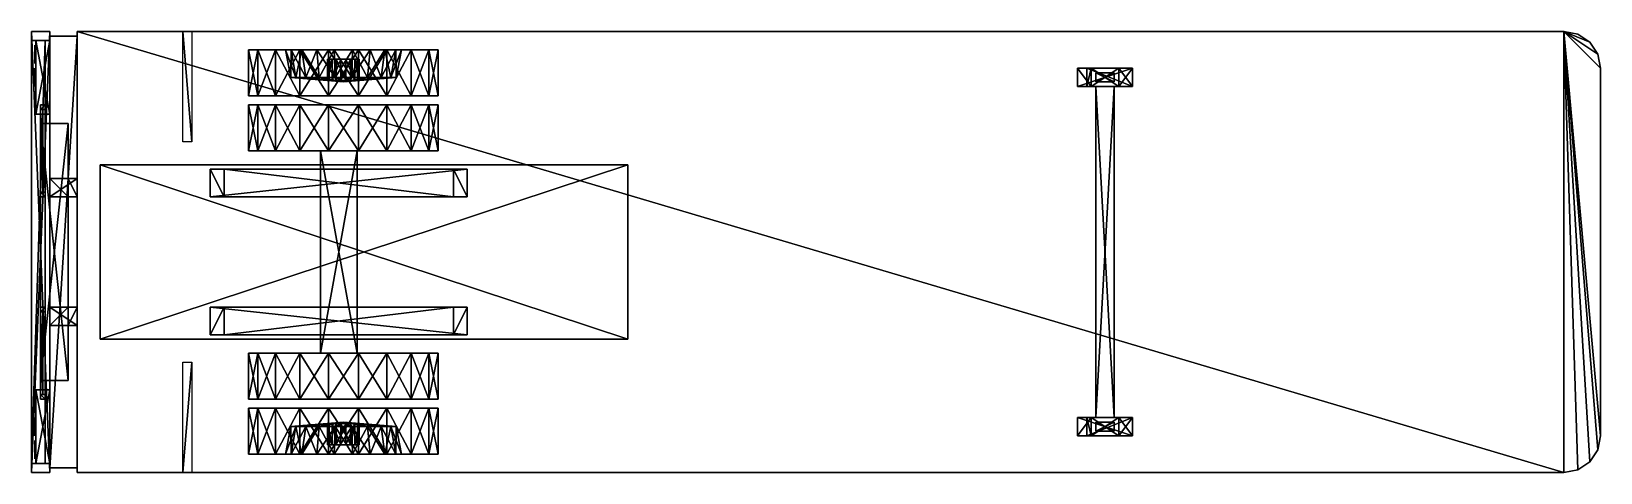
# Model space of a CAD drawing. Extents: x -1606 to -1264, y 336 to 432.
import ezdxf

# ---------------------------------------------------------------- set-up
doc = ezdxf.new("R2010")
doc.units = 0
for name, color, linetype in [('T28-BLACK', 8, 'CONTINUOUS'), ('T28-BODY', 7, 'CONTINUOUS'), ('T28-HUB', 15, 'CONTINUOUS'), ('T28-RED', 9, 'CONTINUOUS'), ('T28-SILV', 15, 'CONTINUOUS'), ('T28-TIRE', 8, 'CONTINUOUS'), ('T28-YELLO', 10, 'CONTINUOUS')]:
    doc.layers.add(name, color=color, linetype=linetype)

msp = doc.modelspace()

# ---------------------------------------------------------------- meshes
at = {"layer": 'T28-BLACK'}
mesh = msp.add_polyface(dxfattribs=at)
corners = [(-1272, 432, 50.000122), (-1268.938477, 431.390991, 50.000122), (-1266.343262, 429.656982, 50.000122), (-1264.609131, 427.062012, 50.000122), (-1264, 424, 50.000122), (-1264, 344, 50.00013), (-1264.609131, 340.938477, 50.00013), (-1266.343262, 338.343079, 50.00013), (-1268.938477, 336.608887, 50.00013), (-1272, 336, 50.00013), (-1603, 384.25, 156), (-1603, 384.25, 52.000126), (-1603, 383.75, 52.000126), (-1603, 383.75, 156), (-1596, 432, 50.000122), (-1596, 336, 50.00013), (-1567, 372, 46.000072), (-1511, 372, 46.000072), (-1514, 372, 17.000254), (-1564, 372, 17.000254), (-1567, 366, 45.999947), (-1511, 366, 45.999947), (-1514, 366, 17.000002), (-1564, 366, 17.000002), (-1591, 403, 50.000126), (-1476, 403, 50.000126), (-1476, 365, 49.999947), (-1591, 365, 49.999947), (-1476, 403, 46.000126), (-1591, 403, 46.000126), (-1591, 365, 45.999947), (-1476, 365, 45.999947), (-1543, 406, 16.999998), (-1543, 406, 25.000124), (-1543, 362, 25.000128), (-1543, 362, 17.000002), (-1535, 406, 25.000124), (-1535, 362, 25.000128), (-1535, 406, 16.999998), (-1535, 362, 17.000002), (-1571, 360, 50.00013), (-1573, 360, 12.000002), (-1573, 336, 12.000004), (-1571, 336, 50.00013), (-1378, 348, 50.000149), (-1366, 348, 50.000149), (-1369, 348, 26.000149), (-1375, 348, 26.000149), (-1378, 344, 50.000149), (-1366, 344, 50.000149), (-1369, 344, 26.000149), (-1375, 344, 26.000149), (-1374, 347, 26.000149), (-1370, 347, 26.000149), (-1370, 345, 26.000149), (-1374, 345, 26.000149), (-1370, 347, 19.000019), (-1374, 347, 19.000019), (-1374, 345, 19.000019), (-1370, 345, 19.000019), (-1375, 348, 19.000019), (-1369, 348, 19.000019), (-1366, 348, 15.000026), (-1376, 348, 15.000026), (-1375, 344, 19.000019), (-1369, 344, 19.000019), (-1366, 344, 15.000027), (-1376, 344, 15.000027), (-1374, 420, 37.000088), (-1370, 420, 37.000088), (-1370, 348, 37.000149), (-1374, 348, 37.000149), (-1370, 420, 35.000088), (-1370, 348, 35.000149), (-1374, 420, 35.000088), (-1374, 348, 35.000149), (-1571, 408, 49.999943), (-1573, 408, 11.999998), (-1573, 432, 11.999996), (-1571, 432, 50.000122), (-1378, 420, 50.000088), (-1366, 420, 50.000088), (-1369, 420, 26.000088), (-1375, 420, 26.000088), (-1378, 424, 50.000141), (-1366, 424, 50.000141), (-1369, 424, 26.000141), (-1375, 424, 26.000141), (-1374, 421, 26.000088), (-1370, 421, 26.000088), (-1370, 423, 26.000088), (-1374, 423, 26.000088), (-1370, 421, 19.000011), (-1374, 421, 19.000011), (-1374, 423, 19.000011), (-1370, 423, 19.000011), (-1375, 420, 19.000011), (-1369, 420, 19.000011), (-1366, 420, 15.00002), (-1376, 420, 15.00002), (-1375, 424, 19.000011), (-1369, 424, 19.000011), (-1366, 424, 15.000019), (-1376, 424, 15.000019), (-1567, 396, 46.000126), (-1511, 396, 46.000126), (-1514, 396, 16.999998), (-1564, 396, 16.999998), (-1567, 402, 46.000126), (-1511, 402, 46.000126), (-1514, 402, 16.999998), (-1564, 402, 16.999998), (-1602, 414, 48.999943), (-1605, 414, 48.999943), (-1605, 430, 49.000122), (-1602, 430, 49.000122), (-1605, 414, 42.999943), (-1602, 414, 42.999943), (-1602, 430, 43.000122), (-1605, 430, 43.000122), (-1602, 354, 49.00013), (-1605, 354, 49.00013), (-1605, 338, 49.00013), (-1602, 338, 49.00013), (-1605, 354, 43.00013), (-1602, 354, 43.00013), (-1602, 338, 43.00013), (-1605, 338, 43.00013)]
mesh.append_faces([[corners[k] for k in face] for face in [(0, 8, 9)]], dxfattribs={"vtx0": -1})
mesh.append_faces([[corners[k] for k in face] for face in [(0, 2, 3), (0, 3, 4), (0, 4, 5), (0, 5, 6), (0, 6, 7), (0, 7, 8)]], dxfattribs={"vtx0": -1, "vtx2": -1})
mesh.append_faces([[corners[k] for k in face] for face in [(0, 1, 2), (10, 11, 12), (12, 13, 10), (14, 0, 9), (9, 15, 14), (16, 17, 18), (18, 19, 16), (22, 21, 20), (20, 23, 22), (21, 17, 16), (16, 20, 21), (22, 18, 17), (17, 21, 22), (23, 19, 18), (18, 22, 23), (20, 16, 19), (19, 23, 20), (26, 25, 24), (24, 27, 26), (30, 29, 28), (28, 31, 30), (27, 24, 29), (29, 30, 27), (31, 28, 25), (25, 26, 31), (24, 25, 28), (28, 29, 24), (31, 26, 27), (27, 30, 31), (34, 33, 32), (32, 35, 34), (37, 36, 33), (33, 34, 37), (39, 38, 36), (36, 37, 39), (35, 32, 38), (38, 39, 35), (42, 41, 40), (40, 43, 42), (44, 45, 46), (46, 47, 44), (50, 49, 48), (48, 51, 50), (49, 45, 44), (44, 48, 49), (50, 46, 45), (45, 49, 50), (51, 47, 46), (46, 50, 51), (48, 44, 47), (47, 51, 48), (54, 53, 52), (52, 55, 54), (58, 57, 56), (56, 59, 58), (55, 52, 57), (57, 58, 55), (59, 56, 53), (53, 54, 59), (52, 53, 56), (56, 57, 52), (59, 54, 55), (55, 58, 59), (60, 61, 62), (62, 63, 60), (66, 65, 64), (64, 67, 66), (65, 61, 60), (60, 64, 65), (66, 62, 61), (61, 65, 66), (67, 63, 62), (62, 66, 67), (64, 60, 63), (63, 67, 64), (70, 69, 68), (68, 71, 70), (73, 72, 69), (69, 70, 73), (75, 74, 72), (72, 73, 75), (71, 68, 74), (74, 75, 71), (76, 77, 78), (78, 79, 76), (82, 81, 80), (80, 83, 82), (84, 85, 86), (86, 87, 84), (80, 81, 85), (85, 84, 80), (81, 82, 86), (86, 85, 81), (82, 83, 87), (87, 86, 82), (83, 80, 84), (84, 87, 83), (88, 89, 90), (90, 91, 88), (92, 93, 94), (94, 95, 92), (93, 88, 91), (91, 94, 93), (89, 92, 95), (95, 90, 89), (92, 89, 88), (88, 93, 92), (91, 90, 95), (95, 94, 91), (98, 97, 96), (96, 99, 98), (100, 101, 102), (102, 103, 100), (96, 97, 101), (101, 100, 96), (97, 98, 102), (102, 101, 97), (98, 99, 103), (103, 102, 98), (99, 96, 100), (100, 103, 99), (106, 105, 104), (104, 107, 106), (108, 109, 110), (110, 111, 108), (104, 105, 109), (109, 108, 104), (105, 106, 110), (110, 109, 105), (106, 107, 111), (111, 110, 106), (107, 104, 108), (108, 111, 107), (114, 113, 112), (112, 115, 114), (118, 117, 116), (116, 119, 118), (115, 112, 117), (117, 118, 115), (119, 116, 113), (113, 114, 119), (112, 113, 116), (116, 117, 112), (119, 114, 115), (115, 118, 119), (120, 121, 122), (122, 123, 120), (124, 125, 126), (126, 127, 124), (125, 120, 123), (123, 126, 125), (121, 124, 127), (127, 122, 121), (124, 121, 120), (120, 125, 124), (123, 122, 127), (127, 126, 123)]], dxfattribs={"vtx2": -1})
at = {"layer": 'T28-BODY'}
mesh = msp.add_polyface(dxfattribs=at)
corners = [(-1272, 336, 62.00013), (-1596, 336, 62.00013), (-1596, 336, 150), (-1272, 336, 150), (-1596, 432, 150), (-1596, 432, 62.000069), (-1596, 431, 157), (-1602, 431, 157), (-1602, 337, 157), (-1596, 337, 157), (-1596, 431, 51.000122), (-1602, 431, 51.000122), (-1602, 337, 51.00013), (-1596, 337, 51.00013), (-1603, 383.75, 156), (-1603, 383.75, 52.000126), (-1603, 338, 52.00013), (-1603, 338, 156), (-1603, 430, 156), (-1606, 430, 156), (-1606, 338, 156), (-1603, 430, 52.000122), (-1606, 430, 52.000122), (-1606, 338, 52.00013), (-1606, 432, 156), (-1606, 432, 158), (-1606, 336, 158), (-1606, 336, 156), (-1602, 432, 158), (-1602, 336, 158), (-1602, 432, 157), (-1602, 336, 157), (-1602, 432, 51.000122), (-1602, 432, 49.000122), (-1602, 336, 49.00013), (-1602, 336, 51.00013), (-1606, 432, 49.000122), (-1606, 336, 49.00013), (-1606, 432, 52.000122), (-1606, 336, 52.00013), (-1602, 372, 51.000072), (-1596, 372, 51.000072), (-1598, 372, 25.000254), (-1602, 372, 25.000254), (-1602, 368, 50.999947), (-1596, 368, 50.999947), (-1598, 368, 25.000002), (-1602, 368, 25.000002), (-1604, 412, 24.999998), (-1598, 412, 24.999998), (-1598, 356, 25.000002), (-1604, 356, 25.000002), (-1598, 412, 22.999998), (-1604, 412, 22.999998), (-1604, 356, 23.000002), (-1598, 356, 23.000002), (-1272, 432, 62.000069), (-1272, 432, 150), (-1603, 384.25, 156), (-1603, 384.25, 52.000126), (-1602, 396, 51.000126), (-1596, 396, 51.000126), (-1598, 396, 24.999998), (-1602, 396, 24.999998), (-1602, 400, 51.000126), (-1596, 400, 51.000126), (-1598, 400, 24.999998), (-1602, 400, 24.999998), (-1264, 424, 62.000122), (-1264, 344, 62.000076), (-1264, 344, 150), (-1264, 424, 150)]
mesh.append_faces([[corners[k] for k in face] for face in [(2, 1, 0), (0, 3, 2), (4, 5, 1), (1, 2, 4), (6, 7, 8), (8, 9, 6), (12, 11, 10), (10, 13, 12), (13, 9, 8), (8, 12, 13), (14, 15, 16), (16, 17, 14), (20, 19, 18), (18, 17, 20), (21, 22, 23), (23, 16, 21), (16, 23, 20), (20, 17, 16), (26, 25, 24), (24, 27, 26), (29, 28, 25), (25, 26, 29), (31, 30, 28), (28, 29, 31), (34, 33, 32), (32, 35, 34), (37, 36, 33), (33, 34, 37), (39, 38, 36), (36, 37, 39), (35, 12, 8), (8, 31, 35), (40, 41, 42), (42, 43, 40), (46, 45, 44), (44, 47, 46), (45, 41, 40), (40, 44, 45), (46, 42, 41), (41, 45, 46), (47, 43, 42), (42, 46, 47), (44, 40, 43), (43, 47, 44), (50, 49, 48), (48, 51, 50), (54, 53, 52), (52, 55, 54), (51, 48, 53), (53, 54, 51), (55, 52, 49), (49, 50, 55), (48, 49, 52), (52, 53, 48), (55, 50, 51), (51, 54, 55), (20, 23, 39), (39, 27, 20), (26, 37, 34), (34, 29, 26), (56, 5, 4), (4, 57, 56), (7, 6, 10), (10, 11, 7), (21, 59, 58), (58, 18, 21), (19, 22, 21), (21, 18, 19), (7, 11, 32), (32, 30, 7), (62, 61, 60), (60, 63, 62), (64, 65, 66), (66, 67, 64), (60, 61, 65), (65, 64, 60), (61, 62, 66), (66, 65, 61), (62, 63, 67), (67, 66, 62), (63, 60, 64), (64, 67, 63), (38, 22, 19), (19, 24, 38), (33, 36, 25), (25, 28, 33), (70, 69, 68), (68, 71, 70)]], dxfattribs={"vtx2": -1})
at = {"layer": 'T28-HUB'}
mesh = msp.add_polyface(dxfattribs=at)
corners = [(-1539.819092, 422, 32.162746), (-1543.278809, 422, 31.038635), (-1543.806641, 428, 32.074596), (-1540.000977, 428, 33.311146), (-1546.22168, 422, 28.900415), (-1547.044189, 428, 29.722464), (-1548.359863, 422, 25.957407), (-1549.395752, 428, 26.485193), (-1549.484131, 422, 22.497665), (-1550.632324, 428, 22.679586), (-1549.484131, 422, 18.859905), (-1550.632324, 428, 18.678017), (-1548.360107, 422, 15.400149), (-1549.395752, 428, 14.872294), (-1546.22168, 422, 12.45717), (-1547.043701, 428, 11.635005), (-1543.278564, 422, 10.318971), (-1543.806885, 428, 9.282877), (-1539.819092, 422, 9.194801), (-1540.000977, 428, 8.046352), (-1536.181152, 422, 9.194836), (-1535.999268, 428, 8.046392), (-1532.72168, 422, 10.318931), (-1532.193604, 428, 9.282934), (-1529.778809, 422, 12.45713), (-1528.956299, 428, 11.634985), (-1527.640381, 422, 15.400139), (-1526.604492, 428, 14.872274), (-1526.516113, 422, 18.859877), (-1525.36792, 428, 18.677977), (-1526.516113, 422, 22.497656), (-1525.367676, 428, 22.679546), (-1527.640381, 422, 25.957386), (-1526.604492, 428, 26.485163), (-1529.778564, 422, 28.900406), (-1528.956543, 428, 29.722464), (-1532.72168, 422, 31.038586), (-1532.193604, 428, 32.074635), (-1536.181396, 422, 32.162758), (-1535.999268, 428, 33.311176), (-1538, 421, 20.678776), (-1538.545654, 426, 24.123966), (-1540.466553, 426, 23.145277), (-1540.466553, 421.299927, 23.145277), (-1538.545654, 421.299927, 24.123966), (-1541.445313, 426, 21.224466), (-1541.445068, 421.299927, 21.224485), (-1541.10791, 426, 19.095196), (-1541.10791, 421.299927, 19.095205), (-1539.58374, 426, 17.570816), (-1539.58374, 421.299927, 17.570816), (-1537.454346, 426, 17.233585), (-1537.454346, 421.299927, 17.233585), (-1535.533691, 426, 18.212267), (-1535.533691, 421.299927, 18.212267), (-1534.555176, 426, 20.133076), (-1534.555176, 421.299927, 20.133076), (-1534.892334, 426, 22.262346), (-1534.892334, 421.299927, 22.262346), (-1536.416748, 426, 23.786726), (-1536.416748, 421.299927, 23.786726), (-1538, 426, 20.678776), (-1539.819092, 346, 32.162754), (-1543.278809, 346, 31.038643), (-1543.806641, 340, 32.074604), (-1540.000977, 340, 33.311153), (-1546.22168, 346, 28.900423), (-1547.044189, 340, 29.722534), (-1548.359863, 346, 25.957352), (-1549.395752, 340, 26.485264), (-1549.484131, 346, 22.497673), (-1550.632324, 340, 22.679594), (-1549.484131, 346, 18.859913), (-1550.632324, 340, 18.678024), (-1548.360107, 346, 15.400142), (-1549.395752, 340, 14.872315), (-1546.22168, 346, 12.457131), (-1547.043701, 340, 11.635013), (-1543.278564, 346, 10.318932), (-1543.806885, 340, 9.282885), (-1539.819092, 346, 9.194762), (-1540.000977, 340, 8.04636), (-1536.181152, 346, 9.194797), (-1535.999268, 340, 8.0464), (-1532.72168, 346, 10.318892), (-1532.193604, 340, 9.282942), (-1529.778809, 346, 12.457091), (-1528.956299, 340, 11.634993), (-1527.640381, 346, 15.400131), (-1526.604492, 340, 14.872295), (-1526.516113, 346, 18.859884), (-1525.36792, 340, 18.677984), (-1526.516113, 346, 22.497663), (-1525.367676, 340, 22.679554), (-1527.640381, 346, 25.957331), (-1526.604492, 340, 26.485233), (-1529.778564, 346, 28.900414), (-1528.956543, 340, 29.722534), (-1532.72168, 346, 31.038593), (-1532.193604, 340, 32.074642), (-1536.181396, 346, 32.162766), (-1535.999268, 340, 33.311184), (-1538, 347, 20.678783), (-1538.545654, 342, 24.123974), (-1540.466553, 342, 23.145285), (-1540.466553, 346.700073, 23.145285), (-1538.545654, 346.700073, 24.123974), (-1541.445313, 342, 21.224474), (-1541.445068, 346.700073, 21.224493), (-1541.10791, 342, 19.095203), (-1541.10791, 346.700073, 19.095213), (-1539.58374, 342, 17.570824), (-1539.58374, 346.700073, 17.570824), (-1537.454346, 342, 17.233593), (-1537.454346, 346.700073, 17.233593), (-1535.533691, 342, 18.212275), (-1535.533691, 346.700073, 18.212275), (-1534.555176, 342, 20.133083), (-1534.555176, 346.700073, 20.133083), (-1534.892334, 342, 22.262354), (-1534.892334, 346.700073, 22.262354), (-1536.416748, 342, 23.786734), (-1536.416748, 346.700073, 23.786734), (-1538, 342, 20.678783)]
mesh.append_faces([[corners[k] for k in face] for face in [(4, 1, 40), (6, 4, 40), (8, 6, 40), (10, 8, 40), (12, 10, 40), (14, 12, 40), (16, 14, 40), (18, 16, 40), (20, 18, 40), (22, 20, 40), (24, 22, 40), (26, 24, 40), (28, 26, 40), (30, 28, 40), (32, 30, 40), (34, 32, 40), (36, 34, 40), (38, 36, 40), (0, 38, 40), (45, 42, 61), (47, 45, 61), (49, 47, 61), (51, 49, 61), (53, 51, 61), (55, 53, 61), (57, 55, 61), (59, 57, 61), (41, 59, 61), (102, 63, 66), (102, 66, 68), (102, 68, 70), (102, 70, 72), (102, 72, 74), (102, 74, 76), (102, 76, 78), (102, 78, 80), (102, 80, 82), (102, 82, 84), (102, 84, 86), (102, 86, 88), (102, 88, 90), (102, 90, 92), (102, 92, 94), (102, 94, 96), (102, 96, 98), (102, 98, 100), (102, 100, 62), (123, 104, 107), (123, 107, 109), (123, 109, 111), (123, 111, 113), (123, 113, 115), (123, 115, 117), (123, 117, 119), (123, 119, 121), (123, 121, 103)]], dxfattribs={"vtx0": -1, "vtx1": -1, "vtx2": -1})
mesh.append_faces([[corners[k] for k in face] for face in [(1, 0, 40), (42, 41, 61), (63, 64, 67), (66, 67, 69), (68, 69, 71), (70, 71, 73), (72, 73, 75), (74, 75, 77), (76, 77, 79), (78, 79, 81), (80, 81, 83), (82, 83, 85), (84, 85, 87), (86, 87, 89), (88, 89, 91), (90, 91, 93), (92, 93, 95), (94, 95, 97), (96, 97, 99), (98, 99, 101), (100, 101, 65), (104, 105, 108), (107, 108, 110), (109, 110, 112), (111, 112, 114), (113, 114, 116), (115, 116, 118), (117, 118, 120), (119, 120, 122), (121, 122, 106)]], dxfattribs={"vtx0": -1, "vtx2": -1})
mesh.append_faces([[corners[k] for k in face] for face in [(5, 2, 1), (7, 5, 4), (9, 7, 6), (11, 9, 8), (13, 11, 10), (15, 13, 12), (17, 15, 14), (19, 17, 16), (21, 19, 18), (23, 21, 20), (25, 23, 22), (27, 25, 24), (29, 27, 26), (31, 29, 28), (33, 31, 30), (35, 33, 32), (37, 35, 34), (39, 37, 36), (3, 39, 38), (46, 43, 42), (48, 46, 45), (50, 48, 47), (52, 50, 49), (54, 52, 51), (56, 54, 53), (58, 56, 55), (60, 58, 57), (44, 60, 59), (102, 62, 63), (123, 103, 104)]], dxfattribs={"vtx1": -1, "vtx2": -1})
mesh.append_faces([[corners[k] for k in face] for face in [(0, 1, 2), (2, 3, 0), (1, 4, 5), (4, 6, 7), (6, 8, 9), (8, 10, 11), (10, 12, 13), (12, 14, 15), (14, 16, 17), (16, 18, 19), (18, 20, 21), (20, 22, 23), (22, 24, 25), (24, 26, 27), (26, 28, 29), (28, 30, 31), (30, 32, 33), (32, 34, 35), (34, 36, 37), (36, 38, 39), (38, 0, 3), (41, 42, 43), (43, 44, 41), (42, 45, 46), (45, 47, 48), (47, 49, 50), (49, 51, 52), (51, 53, 54), (53, 55, 56), (55, 57, 58), (57, 59, 60), (59, 41, 44), (64, 63, 62), (62, 65, 64), (67, 66, 63), (69, 68, 66), (71, 70, 68), (73, 72, 70), (75, 74, 72), (77, 76, 74), (79, 78, 76), (81, 80, 78), (83, 82, 80), (85, 84, 82), (87, 86, 84), (89, 88, 86), (91, 90, 88), (93, 92, 90), (95, 94, 92), (97, 96, 94), (99, 98, 96), (101, 100, 98), (65, 62, 100), (105, 104, 103), (103, 106, 105), (108, 107, 104), (110, 109, 107), (112, 111, 109), (114, 113, 111), (116, 115, 113), (118, 117, 115), (120, 119, 117), (122, 121, 119), (106, 103, 121)]], dxfattribs={"vtx2": -1})
at = {"layer": 'T28-RED'}
mesh = msp.add_polyface(dxfattribs=at)
corners = [(-1605.25, 343, 47.999973), (-1605.25, 343, 43.999973), (-1605.25, 339, 43.999973), (-1605.25, 339, 47.999973), (-1605.25, 353, 47.999943), (-1605.25, 353, 43.999943), (-1605.25, 349, 43.999943), (-1605.25, 349, 47.999943), (-1605.25, 425, 47.999966), (-1605.25, 425, 43.999966), (-1605.25, 429, 43.999966), (-1605.25, 429, 47.999966), (-1605.25, 415, 47.999935), (-1605.25, 415, 43.999935), (-1605.25, 419, 43.999935), (-1605.25, 419, 47.999935)]
mesh.append_faces([[corners[k] for k in face] for face in [(0, 1, 2), (2, 3, 0), (4, 5, 6), (6, 7, 4), (10, 9, 8), (8, 11, 10), (14, 13, 12), (12, 15, 14)]], dxfattribs={"vtx2": -1})
at = {"layer": 'T28-SILV'}
mesh = msp.add_polyface(dxfattribs=at)
corners = [(-1272, 432, 50.000122), (-1268.938477, 431.390991, 50.000122), (-1268.938477, 431.390991, 158), (-1272, 432, 158), (-1266.343262, 429.656982, 50.000122), (-1266.343262, 429.656982, 158), (-1264.609131, 427.062012, 50.000122), (-1264.609131, 427.062012, 158), (-1264, 424, 50.000122), (-1264, 424, 158), (-1264, 344, 50.00013), (-1264.609131, 340.938477, 50.00013), (-1264.609131, 340.938477, 158), (-1264, 344, 158), (-1266.343262, 338.343079, 50.00013), (-1266.343262, 338.343079, 158), (-1268.938477, 336.608887, 50.00013), (-1268.938477, 336.608887, 158), (-1272, 336, 50.00013), (-1272, 336, 158), (-1596, 336, 158), (-1596, 336, 150), (-1272, 336, 150), (-1596, 336, 62.00013), (-1272, 336, 62.000069), (-1596, 336, 50.00013), (-1596, 432, 50.000122), (-1596, 432, 62.000061), (-1596, 432, 158), (-1596, 432, 150), (-1272, 432, 150), (-1272, 432, 62.000061), (-1264, 344, 62.000069), (-1264, 424, 62.000061), (-1264, 424, 150), (-1264, 344, 150), (-1603, 372, 52.000072), (-1604, 372, 52.000072), (-1604, 372, 156), (-1603, 372, 156), (-1604, 371, 52.000072), (-1603, 371, 52.000072), (-1603, 371, 156), (-1604, 371, 156), (-1604, 353, 52.00013), (-1603, 353, 52.00013), (-1603, 353, 156), (-1604, 353, 156), (-1603, 352, 52.00013), (-1604, 352, 52.00013), (-1604, 352, 156), (-1603, 352, 156), (-1604, 371, 72), (-1603.5, 371, 72), (-1603.5, 371, 73), (-1604, 371, 73), (-1603.5, 359, 72), (-1604, 359, 72), (-1604, 359, 73), (-1603.5, 359, 73), (-1604, 353, 78), (-1603.5, 353, 78), (-1603.5, 353, 79), (-1604, 353, 79), (-1603.5, 365, 78), (-1604, 365, 78), (-1604, 365, 79), (-1603.5, 365, 79), (-1603, 396, 52.000126), (-1604, 396, 52.000126), (-1604, 396, 156), (-1603, 396, 156), (-1604, 397, 52.000126), (-1603, 397, 52.000126), (-1603, 397, 156), (-1604, 397, 156), (-1604, 415, 52.000069), (-1603, 415, 52.000069), (-1603, 415, 156), (-1604, 415, 156), (-1603, 416, 52.000069), (-1604, 416, 52.000069), (-1604, 416, 156), (-1603, 416, 156), (-1604, 397, 72), (-1603.5, 397, 72), (-1603.5, 397, 73), (-1604, 397, 73), (-1603.5, 409, 72), (-1604, 409, 72), (-1604, 409, 73), (-1603.5, 409, 73), (-1604, 415, 78), (-1603.5, 415, 78), (-1603.5, 415, 79), (-1604, 415, 79), (-1603.5, 403, 78), (-1604, 403, 78), (-1604, 403, 79), (-1603.5, 403, 79)]
mesh.append_faces([[corners[k] for k in face] for face in [(36, 37, 38), (40, 41, 42), (37, 40, 43), (46, 45, 44), (50, 49, 48), (47, 44, 49), (54, 53, 52), (58, 57, 56), (55, 52, 57), (60, 61, 62), (64, 65, 66), (65, 60, 63), (70, 69, 68), (74, 73, 72), (75, 72, 69), (76, 77, 78), (80, 81, 82), (81, 76, 79), (84, 85, 86), (88, 89, 90), (89, 84, 87), (94, 93, 92), (98, 97, 96), (95, 92, 97)]], dxfattribs={"vtx0": -1, "vtx1": -1, "vtx2": -1})
mesh.append_faces([[corners[k] for k in face] for face in [(38, 39, 36), (42, 43, 40), (43, 38, 37), (62, 63, 60), (66, 67, 64), (63, 66, 65), (78, 79, 76), (82, 83, 80), (79, 82, 81), (86, 87, 84), (90, 91, 88), (87, 90, 89)]], dxfattribs={"vtx0": -1, "vtx2": -1})
mesh.append_faces([[corners[k] for k in face] for face in [(19, 17, 3)]], dxfattribs={"vtx1": -1})
mesh.append_faces([[corners[k] for k in face] for face in [(7, 5, 3), (9, 7, 3), (13, 9, 3), (12, 13, 3), (15, 12, 3), (17, 15, 3), (44, 47, 46), (48, 51, 50), (49, 50, 47), (52, 55, 54), (56, 59, 58), (57, 58, 55), (68, 71, 70), (72, 75, 74), (69, 70, 75), (92, 95, 94), (96, 99, 98), (97, 98, 95)]], dxfattribs={"vtx1": -1, "vtx2": -1})
mesh.append_faces([[corners[k] for k in face] for face in [(2, 1, 0), (0, 3, 2), (5, 4, 1), (1, 2, 5), (7, 6, 4), (4, 5, 7), (9, 8, 6), (6, 7, 9), (12, 11, 10), (10, 13, 12), (15, 14, 11), (11, 12, 15), (17, 16, 14), (14, 15, 17), (19, 18, 16), (16, 17, 19), (5, 2, 3), (19, 20, 21), (21, 22, 19), (18, 24, 23), (23, 25, 18), (23, 27, 26), (26, 25, 23), (28, 29, 21), (21, 20, 28), (19, 3, 28), (28, 20, 19), (29, 28, 3), (3, 30, 29), (27, 31, 0), (0, 26, 27), (32, 10, 8), (8, 33, 32), (13, 35, 34), (34, 9, 13), (40, 37, 36), (36, 41, 40), (39, 38, 43), (43, 42, 39), (44, 45, 48), (48, 49, 44), (51, 46, 47), (47, 50, 51), (52, 53, 56), (56, 57, 52), (59, 54, 55), (55, 58, 59), (64, 61, 60), (60, 65, 64), (63, 62, 67), (67, 66, 63), (68, 69, 72), (72, 73, 68), (75, 70, 71), (71, 74, 75), (80, 77, 76), (76, 81, 80), (79, 78, 83), (83, 82, 79), (88, 85, 84), (84, 89, 88), (87, 86, 91), (91, 90, 87), (92, 93, 96), (96, 97, 92), (99, 94, 95), (95, 98, 99)]], dxfattribs={"vtx2": -1})
at = {"layer": 'T28-TIRE'}
mesh = msp.add_polyface(dxfattribs=at)
corners = [(-1558.671387, 418, 23.952745), (-1558.671143, 418, 17.404827), (-1538, 418, 20.678776), (-1556.647949, 418, 11.177249), (-1552.798828, 418, 5.879881), (-1547.501465, 418, 2.031075), (-1541.27417, 418, 0.007623), (-1541.27417, 428, 41.349907), (-1547.501709, 428, 39.326447), (-1547.501709, 418, 39.326447), (-1541.27417, 418, 41.349907), (-1552.799072, 428, 35.477695), (-1552.798828, 418, 35.477707), (-1556.647705, 428, 30.180214), (-1556.647705, 418, 30.180214), (-1558.671631, 428, 23.952726), (-1558.671143, 428, 17.404827), (-1556.648193, 428, 11.177215), (-1552.798828, 428, 5.879867), (-1547.501465, 428, 2.031075), (-1541.27417, 428, 0.007622), (-1534.726074, 418, 0.007617), (-1534.726074, 428, 41.349945), (-1540.000977, 428, 33.311146), (-1543.806641, 428, 32.074596), (-1547.044189, 428, 29.722464), (-1549.395752, 428, 26.485193), (-1550.632324, 428, 22.679586), (-1550.632324, 428, 18.678017), (-1549.395752, 428, 14.872294), (-1547.043701, 428, 11.635005), (-1543.806885, 428, 9.282877), (-1540.000977, 428, 8.046352), (-1534.726074, 428, 0.007652), (-1535.999268, 428, 33.311176)]
mesh.append_faces([[corners[k] for k in face] for face in [(0, 1, 2), (1, 3, 2), (3, 4, 2), (4, 5, 2), (5, 6, 2)]])
mesh.append_faces([[corners[k] for k in face] for face in [(12, 9, 8), (14, 12, 11), (0, 14, 13), (1, 0, 15), (3, 1, 16), (4, 3, 17), (5, 4, 18), (6, 5, 19), (21, 6, 20), (11, 8, 24), (13, 11, 25), (15, 13, 26), (16, 15, 27), (17, 16, 28), (18, 17, 29), (19, 18, 30), (20, 19, 31), (33, 20, 32)]], dxfattribs={"vtx0": -1, "vtx1": -1, "vtx2": -1})
mesh.append_faces([[corners[k] for k in face] for face in [(9, 10, 7), (8, 7, 23)]], dxfattribs={"vtx0": -1, "vtx2": -1})
mesh.append_faces([[corners[k] for k in face] for face in [(7, 8, 9), (8, 11, 12), (11, 13, 14), (13, 15, 0), (15, 16, 1), (16, 17, 3), (17, 18, 4), (18, 19, 5), (19, 20, 6), (22, 7, 10), (23, 24, 8), (24, 25, 11), (25, 26, 13), (26, 27, 15), (27, 28, 16), (28, 29, 17), (29, 30, 18), (30, 31, 19), (31, 32, 20), (34, 23, 7)]], dxfattribs={"vtx2": -1})
mesh = msp.add_polyface(dxfattribs=at)
corners = [(-1517.329102, 418, 23.952736), (-1519.352295, 418, 30.180233), (-1538, 418, 20.678776), (-1523.201416, 418, 35.477646), (-1528.498779, 418, 39.326477), (-1534.726074, 418, 41.349945), (-1541.27417, 418, 41.349907), (-1541.27417, 428, 0.007622), (-1534.726074, 428, 0.007652), (-1534.726074, 418, 0.007617), (-1528.498535, 428, 2.031092), (-1528.498535, 418, 2.031093), (-1523.201416, 428, 5.879823), (-1523.201416, 418, 5.879837), (-1519.352539, 428, 11.177235), (-1519.352539, 418, 11.177249), (-1517.328857, 428, 17.404816), (-1517.328857, 418, 17.404816), (-1517.329102, 428, 23.952736), (-1519.352295, 428, 30.180233), (-1523.201416, 428, 35.477646), (-1528.498779, 428, 39.326477), (-1534.726074, 428, 41.349945), (-1540.000977, 428, 8.046352), (-1535.999268, 428, 8.046392), (-1532.193604, 428, 9.282934), (-1528.956299, 428, 11.634985), (-1526.604492, 428, 14.872274), (-1525.36792, 428, 18.677977), (-1525.367676, 428, 22.679546), (-1526.604492, 428, 26.485163), (-1528.956543, 428, 29.722464), (-1532.193604, 428, 32.074635), (-1535.999268, 428, 33.311176), (-1541.27417, 428, 41.349907)]
mesh.append_faces([[corners[k] for k in face] for face in [(0, 1, 2), (1, 3, 2), (3, 4, 2), (4, 5, 2), (5, 6, 2)]])
mesh.append_faces([[corners[k] for k in face] for face in [(11, 9, 8), (13, 11, 10), (15, 13, 12), (17, 15, 14), (0, 17, 16), (1, 0, 18), (3, 1, 19), (4, 3, 20), (5, 4, 21), (6, 5, 22), (10, 8, 24), (12, 10, 25), (14, 12, 26), (16, 14, 27), (18, 16, 28), (19, 18, 29), (20, 19, 30), (21, 20, 31), (22, 21, 32), (34, 22, 33)]], dxfattribs={"vtx0": -1, "vtx1": -1, "vtx2": -1})
mesh.append_faces([[corners[k] for k in face] for face in [(7, 8, 9), (8, 10, 11), (10, 12, 13), (12, 14, 15), (14, 16, 17), (16, 18, 0), (18, 19, 1), (19, 20, 3), (20, 21, 4), (21, 22, 5), (23, 24, 8), (24, 25, 10), (25, 26, 12), (26, 27, 14), (27, 28, 16), (28, 29, 18), (29, 30, 19), (30, 31, 20), (31, 32, 21), (32, 33, 22)]], dxfattribs={"vtx2": -1})
mesh = msp.add_polyface(dxfattribs=at)
corners = [(-1541.27417, 406, 41.349907), (-1547.501709, 406, 39.326447), (-1538, 406, 20.678778), (-1552.799072, 406, 35.477695), (-1556.647461, 406, 30.180235), (-1558.671631, 406, 23.952728), (-1558.671143, 406, 17.404829), (-1556.648193, 406, 11.177217), (-1552.798828, 406, 5.879888), (-1547.501465, 406, 2.031076), (-1541.27417, 406, 0.007624), (-1534.726074, 406, 0.007618), (-1534.726074, 406, 41.349945), (-1541.27417, 416, 41.349907), (-1547.501709, 416, 39.326466), (-1552.799072, 416, 35.477695), (-1556.647705, 416, 30.180279), (-1558.671631, 416, 23.952728), (-1558.671143, 416, 17.404829), (-1556.648193, 416, 11.177216), (-1552.798828, 416, 5.879868), (-1547.501465, 416, 2.031075), (-1541.27417, 416, 0.007642), (-1534.726074, 416, 41.349945), (-1538, 416, 20.678778), (-1534.726074, 416, 0.007617), (-1541.27417, 418, 41.349907), (-1547.501709, 418, 39.326447), (-1538, 418, 20.678776), (-1552.798828, 418, 35.477707), (-1556.647705, 418, 30.180214), (-1558.671387, 418, 23.952745)]
mesh.append_faces([[corners[k] for k in face] for face in [(0, 1, 2), (1, 3, 2), (3, 4, 2), (4, 5, 2), (5, 6, 2), (6, 7, 2), (7, 8, 2), (8, 9, 2), (9, 10, 2), (10, 11, 2), (12, 0, 2), (26, 27, 28), (27, 29, 28), (29, 30, 28), (30, 31, 28)]])
mesh.append_faces([[corners[k] for k in face] for face in [(3, 1, 14), (4, 3, 15), (5, 4, 16), (6, 5, 17), (7, 6, 18), (8, 7, 19), (9, 8, 20), (10, 9, 21), (11, 10, 22), (15, 14, 24), (16, 15, 24), (17, 16, 24), (18, 17, 24), (19, 18, 24), (20, 19, 24), (21, 20, 24), (22, 21, 24), (25, 22, 24)]], dxfattribs={"vtx0": -1, "vtx1": -1, "vtx2": -1})
mesh.append_faces([[corners[k] for k in face] for face in [(1, 0, 13), (14, 13, 24)]], dxfattribs={"vtx0": -1, "vtx2": -1})
mesh.append_faces([[corners[k] for k in face] for face in [(13, 14, 1), (14, 15, 3), (15, 16, 4), (16, 17, 5), (17, 18, 6), (18, 19, 7), (19, 20, 8), (20, 21, 9), (21, 22, 10), (23, 13, 0)]], dxfattribs={"vtx2": -1})
mesh = msp.add_polyface(dxfattribs=at)
corners = [(-1534.726074, 406, 0.007618), (-1528.498535, 406, 2.031094), (-1538, 406, 20.678778), (-1523.201416, 406, 5.879825), (-1519.352539, 406, 11.177237), (-1517.328857, 406, 17.404818), (-1517.329102, 406, 23.952738), (-1519.352295, 406, 30.180235), (-1523.201416, 406, 35.477646), (-1528.498779, 406, 39.326477), (-1534.726074, 406, 41.349945), (-1541.27417, 416, 0.007642), (-1534.726074, 416, 0.007617), (-1528.498535, 416, 2.031093), (-1523.201416, 416, 5.879824), (-1519.352539, 416, 11.177236), (-1517.328857, 416, 17.404818), (-1517.329102, 416, 23.952738), (-1519.352295, 416, 30.180298), (-1523.201416, 416, 35.477646), (-1528.498779, 416, 39.326477), (-1534.726074, 416, 41.349945), (-1541.27417, 406, 41.349907), (-1538, 416, 20.678778), (-1541.27417, 416, 41.349907), (-1541.27417, 418, 0.007623), (-1534.726074, 418, 0.007617), (-1538, 418, 20.678776), (-1528.498535, 418, 2.031093), (-1523.201416, 418, 5.879837), (-1519.352539, 418, 11.177249), (-1517.328857, 418, 17.404816), (-1517.329102, 418, 23.952736)]
mesh.append_faces([[corners[k] for k in face] for face in [(0, 1, 2), (1, 3, 2), (3, 4, 2), (4, 5, 2), (5, 6, 2), (6, 7, 2), (7, 8, 2), (8, 9, 2), (9, 10, 2), (25, 26, 27), (26, 28, 27), (28, 29, 27), (29, 30, 27), (30, 31, 27), (31, 32, 27)]])
mesh.append_faces([[corners[k] for k in face] for face in [(1, 0, 12), (3, 1, 13), (4, 3, 14), (5, 4, 15), (6, 5, 16), (7, 6, 17), (8, 7, 18), (9, 8, 19), (10, 9, 20), (22, 10, 21), (13, 12, 23), (14, 13, 23), (15, 14, 23), (16, 15, 23), (17, 16, 23), (18, 17, 23), (19, 18, 23), (20, 19, 23), (21, 20, 23), (24, 21, 23)]], dxfattribs={"vtx0": -1, "vtx1": -1, "vtx2": -1})
mesh.append_faces([[corners[k] for k in face] for face in [(11, 12, 0), (12, 13, 1), (13, 14, 3), (14, 15, 4), (15, 16, 5), (16, 17, 6), (17, 18, 7), (18, 19, 8), (19, 20, 9), (20, 21, 10)]], dxfattribs={"vtx2": -1})
mesh = msp.add_polyface(dxfattribs=at)
corners = [(-1538, 362, 20.678782), (-1547.501709, 362, 39.326454), (-1541.27417, 362, 41.349915), (-1552.799072, 362, 35.477703), (-1556.647461, 362, 30.180302), (-1558.671631, 362, 23.952732), (-1558.671143, 362, 17.404833), (-1556.648193, 362, 11.17722), (-1552.798828, 362, 5.879891), (-1547.501465, 362, 2.03108), (-1541.27417, 362, 0.007628), (-1534.726074, 362, 0.007622), (-1534.726074, 362, 41.349953), (-1547.501709, 352, 39.326473), (-1541.27417, 352, 41.349915), (-1552.799072, 352, 35.477703), (-1556.647705, 352, 30.18022), (-1558.671631, 352, 23.952732), (-1558.671143, 352, 17.404833), (-1556.648193, 352, 11.177221), (-1552.798828, 352, 5.879873), (-1547.501465, 352, 2.031081), (-1541.27417, 352, 0.007647), (-1534.726074, 352, 41.349953), (-1538, 352, 20.678782), (-1534.726074, 352, 0.007623), (-1538, 350, 20.678783), (-1556.647949, 350, 11.177241), (-1558.671143, 350, 17.404835), (-1552.798828, 350, 5.879873), (-1547.501465, 350, 2.031081), (-1541.27417, 350, 0.007629)]
mesh.append_faces([[corners[k] for k in face] for face in [(0, 1, 2), (0, 3, 1), (0, 4, 3), (0, 5, 4), (0, 6, 5), (0, 7, 6), (0, 8, 7), (0, 9, 8), (0, 10, 9), (0, 11, 10), (0, 2, 12), (26, 27, 28), (26, 29, 27), (26, 30, 29), (26, 31, 30)]])
mesh.append_faces([[corners[k] for k in face] for face in [(13, 1, 3), (15, 3, 4), (16, 4, 5), (17, 5, 6), (18, 6, 7), (19, 7, 8), (20, 8, 9), (21, 9, 10), (22, 10, 11), (24, 13, 15), (24, 15, 16), (24, 16, 17), (24, 17, 18), (24, 18, 19), (24, 19, 20), (24, 20, 21), (24, 21, 22), (24, 22, 25)]], dxfattribs={"vtx0": -1, "vtx1": -1, "vtx2": -1})
mesh.append_faces([[corners[k] for k in face] for face in [(14, 2, 1), (24, 14, 13)]], dxfattribs={"vtx1": -1, "vtx2": -1})
mesh.append_faces([[corners[k] for k in face] for face in [(1, 13, 14), (3, 15, 13), (4, 16, 15), (5, 17, 16), (6, 18, 17), (7, 19, 18), (8, 20, 19), (9, 21, 20), (10, 22, 21), (2, 14, 23)]], dxfattribs={"vtx2": -1})
mesh = msp.add_polyface(dxfattribs=at)
corners = [(-1538, 362, 20.678782), (-1528.498535, 362, 2.031097), (-1534.726074, 362, 0.007622), (-1523.201416, 362, 5.879828), (-1519.352539, 362, 11.17724), (-1517.328857, 362, 17.404821), (-1517.329102, 362, 23.952742), (-1519.352295, 362, 30.180302), (-1523.201416, 362, 35.477654), (-1528.498779, 362, 39.326485), (-1534.726074, 362, 41.349953), (-1534.726074, 352, 0.007623), (-1541.27417, 352, 0.007647), (-1528.498535, 352, 2.031098), (-1523.201416, 352, 5.879829), (-1519.352539, 352, 11.177241), (-1517.328857, 352, 17.404821), (-1517.329102, 352, 23.952742), (-1519.352295, 352, 30.180239), (-1523.201416, 352, 35.477654), (-1528.498779, 352, 39.326485), (-1534.726074, 352, 41.349953), (-1541.27417, 362, 41.349915), (-1538, 352, 20.678782), (-1541.27417, 352, 41.349915), (-1538, 350, 20.678783), (-1517.329102, 350, 23.952744), (-1517.328857, 350, 17.404823), (-1519.352295, 350, 30.180304), (-1523.201416, 350, 35.477654), (-1528.498779, 350, 39.326485), (-1534.726074, 350, 41.349953), (-1541.27417, 350, 41.349915)]
mesh.append_faces([[corners[k] for k in face] for face in [(0, 1, 2), (0, 3, 1), (0, 4, 3), (0, 5, 4), (0, 6, 5), (0, 7, 6), (0, 8, 7), (0, 9, 8), (0, 10, 9), (25, 26, 27), (25, 28, 26), (25, 29, 28), (25, 30, 29), (25, 31, 30), (25, 32, 31)]])
mesh.append_faces([[corners[k] for k in face] for face in [(11, 2, 1), (13, 1, 3), (14, 3, 4), (15, 4, 5), (16, 5, 6), (17, 6, 7), (18, 7, 8), (19, 8, 9), (20, 9, 10), (21, 10, 22), (23, 11, 13), (23, 13, 14), (23, 14, 15), (23, 15, 16), (23, 16, 17), (23, 17, 18), (23, 18, 19), (23, 19, 20), (23, 20, 21), (23, 21, 24)]], dxfattribs={"vtx0": -1, "vtx1": -1, "vtx2": -1})
mesh.append_faces([[corners[k] for k in face] for face in [(2, 11, 12), (1, 13, 11), (3, 14, 13), (4, 15, 14), (5, 16, 15), (6, 17, 16), (7, 18, 17), (8, 19, 18), (9, 20, 19), (10, 21, 20)]], dxfattribs={"vtx2": -1})
mesh = msp.add_polyface(dxfattribs=at)
corners = [(-1538, 350, 20.678783), (-1547.501709, 350, 39.326454), (-1541.27417, 350, 41.349915), (-1552.798828, 350, 35.477715), (-1556.647705, 350, 30.180285), (-1558.671387, 350, 23.952753), (-1558.671143, 350, 17.404835), (-1547.501709, 340, 39.326454), (-1541.27417, 340, 41.349915), (-1552.799072, 340, 35.477703), (-1556.647705, 340, 30.180285), (-1558.671631, 340, 23.952734), (-1558.671143, 340, 17.404835), (-1556.647949, 350, 11.177241), (-1556.648193, 340, 11.177222), (-1552.798828, 350, 5.879873), (-1552.798828, 340, 5.879874), (-1547.501465, 350, 2.031081), (-1547.501465, 340, 2.031082), (-1541.27417, 350, 0.007629), (-1541.27417, 340, 0.007629), (-1534.726074, 350, 0.007623), (-1534.726074, 340, 41.349953), (-1543.806641, 340, 32.074604), (-1540.000977, 340, 33.311153), (-1547.044189, 340, 29.722534), (-1549.395752, 340, 26.485264), (-1550.632324, 340, 22.679594), (-1550.632324, 340, 18.678024), (-1549.395752, 340, 14.872315), (-1547.043701, 340, 11.635013), (-1543.806885, 340, 9.282885), (-1540.000977, 340, 8.04636), (-1534.726074, 340, 0.00766), (-1535.999268, 340, 33.311184)]
mesh.append_faces([[corners[k] for k in face] for face in [(0, 1, 2), (0, 3, 1), (0, 4, 3), (0, 5, 4), (0, 6, 5)]])
mesh.append_faces([[corners[k] for k in face] for face in [(7, 1, 3), (9, 3, 4), (10, 4, 5), (11, 5, 6), (12, 6, 13), (14, 13, 15), (16, 15, 17), (18, 17, 19), (20, 19, 21), (23, 7, 9), (25, 9, 10), (26, 10, 11), (27, 11, 12), (28, 12, 14), (29, 14, 16), (30, 16, 18), (31, 18, 20), (32, 20, 33)]], dxfattribs={"vtx0": -1, "vtx1": -1, "vtx2": -1})
mesh.append_faces([[corners[k] for k in face] for face in [(8, 2, 1), (24, 8, 7)]], dxfattribs={"vtx1": -1, "vtx2": -1})
mesh.append_faces([[corners[k] for k in face] for face in [(1, 7, 8), (3, 9, 7), (4, 10, 9), (5, 11, 10), (6, 12, 11), (13, 14, 12), (15, 16, 14), (17, 18, 16), (19, 20, 18), (2, 8, 22), (7, 23, 24), (9, 25, 23), (10, 26, 25), (11, 27, 26), (12, 28, 27), (14, 29, 28), (16, 30, 29), (18, 31, 30), (20, 32, 31), (8, 24, 34)]], dxfattribs={"vtx2": -1})
mesh = msp.add_polyface(dxfattribs=at)
corners = [(-1538, 350, 20.678783), (-1534.726074, 350, 0.007623), (-1541.27417, 350, 0.007629), (-1528.498535, 350, 2.031098), (-1523.201416, 350, 5.879829), (-1519.352539, 350, 11.177241), (-1517.328857, 350, 17.404823), (-1534.726074, 340, 0.00766), (-1541.27417, 340, 0.007629), (-1528.498535, 340, 2.031099), (-1523.201416, 340, 5.87983), (-1519.352539, 340, 11.177242), (-1517.328857, 340, 17.404823), (-1517.329102, 350, 23.952744), (-1517.329102, 340, 23.952744), (-1519.352295, 350, 30.180304), (-1519.352295, 340, 30.180304), (-1523.201416, 350, 35.477654), (-1523.201416, 340, 35.477654), (-1528.498779, 350, 39.326485), (-1528.498779, 340, 39.326485), (-1534.726074, 350, 41.349953), (-1534.726074, 340, 41.349953), (-1541.27417, 350, 41.349915), (-1535.999268, 340, 8.0464), (-1540.000977, 340, 8.04636), (-1532.193604, 340, 9.282942), (-1528.956299, 340, 11.634993), (-1526.604492, 340, 14.872295), (-1525.36792, 340, 18.677984), (-1525.367676, 340, 22.679554), (-1526.604492, 340, 26.485233), (-1528.956543, 340, 29.722534), (-1532.193604, 340, 32.074642), (-1535.999268, 340, 33.311184), (-1541.27417, 340, 41.349915)]
mesh.append_faces([[corners[k] for k in face] for face in [(0, 1, 2), (0, 3, 1), (0, 4, 3), (0, 5, 4), (0, 6, 5)]])
mesh.append_faces([[corners[k] for k in face] for face in [(7, 1, 3), (9, 3, 4), (10, 4, 5), (11, 5, 6), (12, 6, 13), (14, 13, 15), (16, 15, 17), (18, 17, 19), (20, 19, 21), (22, 21, 23), (24, 7, 9), (26, 9, 10), (27, 10, 11), (28, 11, 12), (29, 12, 14), (30, 14, 16), (31, 16, 18), (32, 18, 20), (33, 20, 22), (34, 22, 35)]], dxfattribs={"vtx0": -1, "vtx1": -1, "vtx2": -1})
mesh.append_faces([[corners[k] for k in face] for face in [(1, 7, 8), (3, 9, 7), (4, 10, 9), (5, 11, 10), (6, 12, 11), (13, 14, 12), (15, 16, 14), (17, 18, 16), (19, 20, 18), (21, 22, 20), (7, 24, 25), (9, 26, 24), (10, 27, 26), (11, 28, 27), (12, 29, 28), (14, 30, 29), (16, 31, 30), (18, 32, 31), (20, 33, 32), (22, 34, 33)]], dxfattribs={"vtx2": -1})
at = {"layer": 'T28-YELLO'}
mesh = msp.add_polyface(dxfattribs=at)
corners = [(-1605.25, 348, 48.000004), (-1605.25, 348, 44.000004), (-1605.25, 344, 44.000004), (-1605.25, 344, 48.000004), (-1605.25, 420, 47.999996), (-1605.25, 420, 43.999996), (-1605.25, 424, 43.999996), (-1605.25, 424, 47.999996)]
mesh.append_faces([[corners[k] for k in face] for face in [(0, 1, 2), (2, 3, 0), (6, 5, 4), (4, 7, 6)]], dxfattribs={"vtx2": -1})

doc.saveas('drawing.dxf')
